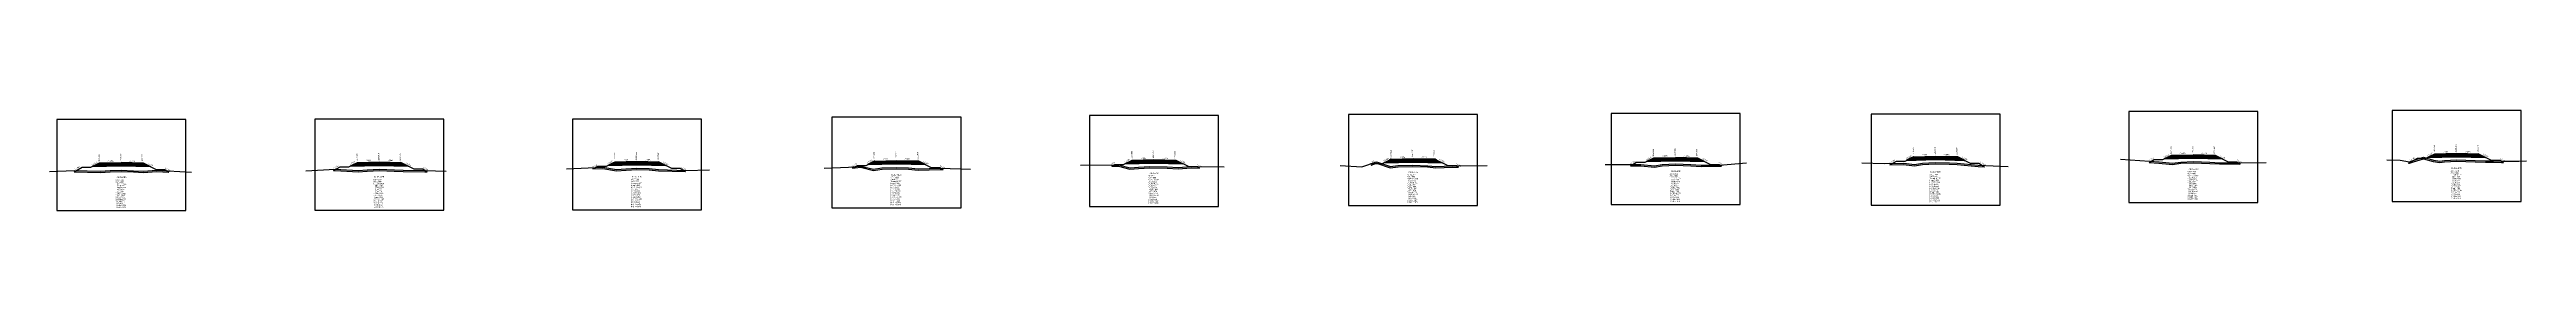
# Model space of a CAD drawing. Extents: x -7 to 78429, y 1189 to 1262.
# Drawn here: x 69834 to 70404, y 1192 to 1215 of the extents above; entities that cross this region are included whole.
import ezdxf
from ezdxf.enums import TextEntityAlignment as Align

# ---------------------------------------------------------------- set-up
doc = ezdxf.new("R2010")
doc.units = 0

msp = doc.modelspace()

# ---------------------------------------------------------------- linework, layer by layer
at = {"layer": 'A4_BORDER', "color": 7}
for points in [[(70133.237, 1193.437), (70162.937, 1193.437), (70162.937, 1214.437), (70133.237, 1214.437), (70133.237, 1193.437)], [(70193.677, 1193.646), (70223.377, 1193.646), (70223.377, 1214.646), (70193.677, 1214.646), (70193.677, 1193.646)], [(70253.501, 1193.503), (70283.201, 1193.503), (70283.201, 1214.503), (70253.501, 1214.503), (70253.501, 1193.503)], [(70312.832, 1194.138), (70342.532, 1194.138), (70342.532, 1215.138), (70312.832, 1215.138), (70312.832, 1194.138)], [(70373.421, 1194.337), (70403.121, 1194.337), (70403.121, 1215.337), (70373.421, 1215.337), (70373.421, 1194.337)], [(69835.943, 1192.257), (69865.643, 1192.257), (69865.643, 1213.257), (69835.943, 1213.257), (69835.943, 1192.257)], [(69895.301, 1192.322), (69925.001, 1192.322), (69925.001, 1213.322), (69895.301, 1213.322), (69895.301, 1192.322)], [(69954.602, 1192.377), (69984.302, 1192.377), (69984.302, 1213.377), (69954.602, 1213.377), (69954.602, 1192.377)], [(70014.353, 1192.832), (70044.053, 1192.832), (70044.053, 1213.832), (70014.353, 1213.832), (70014.353, 1192.832)], [(70073.612, 1193.215), (70103.312, 1193.215), (70103.312, 1214.215), (70073.612, 1214.215), (70073.612, 1193.215)]]:
    msp.add_lwpolyline(points, dxfattribs=at)
at = {"layer": 'CLEAR_GROUND', "color": 8}
for points in [[(70138.445, 1202.754), (70139.68, 1203.15), (70142.865, 1202.126), (70144.64, 1202.329), (70148.069, 1202.421), (70151.451, 1202.302), (70153.347, 1202.119), (70157.16, 1202.276), (70158.588, 1202.287)], [(70257.845, 1202.815), (70261.01, 1202.904), (70263.492, 1202.6), (70265.374, 1202.874), (70268.299, 1203.021), (70271.516, 1202.982), (70273.315, 1202.85), (70278.156, 1202.415), (70279.585, 1202.353)], [(70317.545, 1203.347), (70319.78, 1203.2), (70322.867, 1202.873), (70324.841, 1203.151), (70327.663, 1203.264), (70331.498, 1203.082), (70333.741, 1202.996), (70338.445, 1202.988)], [(70377.245, 1203.187), (70377.463, 1203.147), (70378.396, 1203.503), (70380.646, 1204.217), (70382.867, 1203.555), (70384.407, 1203.359), (70385.527, 1203.522), (70388.24, 1203.624), (70392.522, 1203.523), (70394.929, 1203.388), (70396.784, 1203.425), (70398.619, 1203.316), (70399.059, 1203.32)], [(69839.945, 1201.171), (69840.018, 1201.174), (69845.959, 1200.997), (69848.205, 1201.197), (69850.756, 1201.265), (69853.591, 1201.142), (69855.924, 1201.002), (69858.885, 1201.266), (69861.722, 1201.107)], [(69899.645, 1201.488), (69900.037, 1201.512), (69905.287, 1201.184), (69907.388, 1201.345), (69910.139, 1201.477), (69913.621, 1201.361), (69915.674, 1201.266), (69920.625, 1201.191), (69921.166, 1201.172)], [(69959.345, 1201.868), (69961.632, 1201.972), (69964.74, 1201.419), (69966.95, 1201.603), (69969.457, 1201.727), (69972.276, 1201.639), (69974.426, 1201.444), (69980.611, 1201.227)], [(70019.045, 1202.016), (70020.908, 1202.223), (70023.875, 1201.523), (70025.892, 1201.767), (70029.136, 1201.895), (70031.942, 1201.767), (70034.205, 1201.598), (70039.225, 1201.7), (70039.947, 1201.682)], [(70078.745, 1202.475), (70080.267, 1202.484), (70082.928, 1201.765), (70084.894, 1201.976), (70087.518, 1202.13), (70091.524, 1202.04), (70094.042, 1201.862), (70096.99, 1202.084), (70098.942, 1202.065)], [(70198.145, 1202.594), (70200.485, 1202.601), (70203.686, 1202.285), (70205.446, 1202.575), (70208.533, 1202.703), (70212.051, 1202.576), (70214.418, 1202.443), (70218.623, 1202.455), (70219.109, 1202.496)]]:
    msp.add_lwpolyline(points, dxfattribs=at)
at = {"layer": 'DESIGN_ROAD_TRIMMED', "color": 1}
for points in [[(69839.945, 1201.171), (69841.793, 1202.227), (69843.793, 1202.227), (69845.793, 1203.227), (69845.793, 1203.227), (69845.687, 1203.174), (69845.687, 1203.174), (69845.372, 1203.016), (69845.372, 1203.016), (69845.056, 1202.859), (69845.056, 1202.859), (69844.74, 1202.701), (69844.74, 1202.701), (69844.424, 1202.543), (69844.424, 1202.543), (69844.108, 1202.385), (69850.793, 1202.552), (69850.793, 1202.702), (69850.793, 1202.702), (69850.793, 1202.852), (69850.793, 1202.852), (69850.793, 1203.002), (69850.793, 1203.002), (69850.793, 1203.152), (69850.793, 1203.152), (69850.793, 1203.302), (69850.793, 1203.302), (69850.793, 1203.352), (69850.793, 1203.352), (69850.793, 1203.352), (69850.793, 1203.352), (69850.793, 1203.352), (69850.793, 1203.302), (69850.793, 1203.302), (69850.793, 1203.152), (69850.793, 1203.152), (69850.793, 1203.002), (69850.793, 1203.002), (69850.793, 1202.852), (69850.793, 1202.852), (69850.793, 1202.702), (69850.793, 1202.702), (69850.793, 1202.552), (69857.477, 1202.385), (69857.161, 1202.543), (69857.161, 1202.543), (69856.845, 1202.701), (69856.845, 1202.701), (69856.529, 1202.859), (69856.529, 1202.859), (69856.214, 1203.016), (69856.214, 1203.016), (69855.898, 1203.174), (69855.898, 1203.174), (69855.793, 1203.227), (69855.793, 1203.227), (69858.793, 1201.727), (69860.793, 1201.727), (69861.722, 1201.107)], [(69899.645, 1201.488), (69901.151, 1202.349), (69903.151, 1202.349), (69905.151, 1203.349), (69905.151, 1203.349), (69905.046, 1203.296), (69905.046, 1203.296), (69904.73, 1203.138), (69904.73, 1203.138), (69904.414, 1202.981), (69904.414, 1202.981), (69904.098, 1202.823), (69904.098, 1202.823), (69903.783, 1202.665), (69903.783, 1202.665), (69903.467, 1202.507), (69910.151, 1202.674), (69910.151, 1202.824), (69910.151, 1202.824), (69910.151, 1202.974), (69910.151, 1202.974), (69910.151, 1203.124), (69910.151, 1203.124), (69910.151, 1203.274), (69910.151, 1203.274), (69910.151, 1203.424), (69910.151, 1203.424), (69910.151, 1203.474), (69910.151, 1203.474), (69910.151, 1203.474), (69910.151, 1203.474), (69910.151, 1203.474), (69910.151, 1203.424), (69910.151, 1203.424), (69910.151, 1203.274), (69910.151, 1203.274), (69910.151, 1203.124), (69910.151, 1203.124), (69910.151, 1202.974), (69910.151, 1202.974), (69910.151, 1202.824), (69910.151, 1202.824), (69910.151, 1202.674), (69916.835, 1202.507), (69916.519, 1202.665), (69916.519, 1202.665), (69916.204, 1202.823), (69916.204, 1202.823), (69915.888, 1202.981), (69915.888, 1202.981), (69915.572, 1203.138), (69915.572, 1203.138), (69915.256, 1203.296), (69915.256, 1203.296), (69915.151, 1203.349), (69915.151, 1203.349), (69918.151, 1201.849), (69920.151, 1201.849), (69921.166, 1201.172)], [(69959.345, 1201.868), (69960.452, 1202.5), (69962.452, 1202.5), (69964.452, 1203.5), (69964.452, 1203.5), (69964.346, 1203.447), (69964.346, 1203.447), (69964.031, 1203.289), (69964.031, 1203.289), (69963.715, 1203.132), (69963.715, 1203.132), (69963.399, 1202.974), (69963.399, 1202.974), (69963.083, 1202.816), (69963.083, 1202.816), (69962.768, 1202.658), (69969.452, 1202.825), (69969.452, 1202.975), (69969.452, 1202.975), (69969.452, 1203.125), (69969.452, 1203.125), (69969.452, 1203.275), (69969.452, 1203.275), (69969.452, 1203.425), (69969.452, 1203.425), (69969.452, 1203.575), (69969.452, 1203.575), (69969.452, 1203.625), (69969.452, 1203.625), (69969.452, 1203.625), (69969.452, 1203.625), (69969.452, 1203.625), (69969.452, 1203.575), (69969.452, 1203.575), (69969.452, 1203.425), (69969.452, 1203.425), (69969.452, 1203.275), (69969.452, 1203.275), (69969.452, 1203.125), (69969.452, 1203.125), (69969.452, 1202.975), (69969.452, 1202.975), (69969.452, 1202.825), (69976.136, 1202.658), (69975.82, 1202.816), (69975.82, 1202.816), (69975.504, 1202.974), (69975.504, 1202.974), (69975.189, 1203.132), (69975.189, 1203.132), (69974.873, 1203.289), (69974.873, 1203.289), (69974.557, 1203.447), (69974.557, 1203.447), (69974.452, 1203.5), (69974.452, 1203.5), (69977.452, 1202), (69979.452, 1202), (69980.611, 1201.227)], [(70019.045, 1202.016), (70020.203, 1202.678), (70022.203, 1202.678), (70024.203, 1203.678), (70024.203, 1203.678), (70024.097, 1203.625), (70024.097, 1203.625), (70023.782, 1203.467), (70023.782, 1203.467), (70023.466, 1203.31), (70023.466, 1203.31), (70023.15, 1203.152), (70023.15, 1203.152), (70022.834, 1202.994), (70022.834, 1202.994), (70022.518, 1202.836), (70029.203, 1203.003), (70029.203, 1203.153), (70029.203, 1203.153), (70029.203, 1203.303), (70029.203, 1203.303), (70029.203, 1203.453), (70029.203, 1203.453), (70029.203, 1203.603), (70029.203, 1203.603), (70029.203, 1203.753), (70029.203, 1203.753), (70029.203, 1203.803), (70029.203, 1203.803), (70029.203, 1203.803), (70029.203, 1203.803), (70029.203, 1203.803), (70029.203, 1203.753), (70029.203, 1203.753), (70029.203, 1203.603), (70029.203, 1203.603), (70029.203, 1203.453), (70029.203, 1203.453), (70029.203, 1203.303), (70029.203, 1203.303), (70029.203, 1203.153), (70029.203, 1203.153), (70029.203, 1203.003), (70035.887, 1202.836), (70035.571, 1202.994), (70035.571, 1202.994), (70035.255, 1203.152), (70035.255, 1203.152), (70034.939, 1203.31), (70034.939, 1203.31), (70034.624, 1203.467), (70034.624, 1203.467), (70034.308, 1203.625), (70034.308, 1203.625), (70034.203, 1203.678), (70034.203, 1203.678), (70037.203, 1202.178), (70039.203, 1202.178), (70039.947, 1201.682)], [(70078.745, 1202.475), (70079.462, 1202.885), (70081.462, 1202.885), (70083.462, 1203.885), (70083.462, 1203.885), (70083.356, 1203.832), (70083.356, 1203.832), (70083.041, 1203.674), (70083.041, 1203.674), (70082.725, 1203.517), (70082.725, 1203.517), (70082.409, 1203.359), (70082.409, 1203.359), (70082.093, 1203.201), (70082.093, 1203.201), (70081.777, 1203.043), (70088.462, 1203.21), (70088.462, 1203.36), (70088.462, 1203.36), (70088.462, 1203.51), (70088.462, 1203.51), (70088.462, 1203.66), (70088.462, 1203.66), (70088.462, 1203.81), (70088.462, 1203.81), (70088.462, 1203.96), (70088.462, 1203.96), (70088.462, 1204.01), (70088.462, 1204.01), (70088.462, 1204.01), (70088.462, 1204.01), (70088.462, 1204.01), (70088.462, 1203.96), (70088.462, 1203.96), (70088.462, 1203.81), (70088.462, 1203.81), (70088.462, 1203.66), (70088.462, 1203.66), (70088.462, 1203.51), (70088.462, 1203.51), (70088.462, 1203.36), (70088.462, 1203.36), (70088.462, 1203.21), (70095.146, 1203.043), (70094.83, 1203.201), (70094.83, 1203.201), (70094.514, 1203.359), (70094.514, 1203.359), (70094.199, 1203.517), (70094.199, 1203.517), (70093.883, 1203.674), (70093.883, 1203.674), (70093.567, 1203.832), (70093.567, 1203.832), (70093.462, 1203.885), (70093.462, 1203.885), (70096.462, 1202.385), (70098.462, 1202.385), (70098.942, 1202.065)], [(70138.445, 1202.754), (70139.087, 1203.121), (70141.087, 1203.121), (70143.087, 1204.121), (70143.087, 1204.121), (70142.982, 1204.068), (70142.982, 1204.068), (70142.666, 1203.91), (70142.666, 1203.91), (70142.35, 1203.753), (70142.35, 1203.753), (70142.034, 1203.595), (70142.034, 1203.595), (70141.719, 1203.437), (70141.719, 1203.437), (70141.403, 1203.279), (70148.087, 1203.446), (70148.087, 1203.596), (70148.087, 1203.596), (70148.087, 1203.746), (70148.087, 1203.746), (70148.087, 1203.896), (70148.087, 1203.896), (70148.087, 1204.046), (70148.087, 1204.046), (70148.087, 1204.196), (70148.087, 1204.196), (70148.087, 1204.246), (70148.087, 1204.246), (70148.087, 1204.246), (70148.087, 1204.246), (70148.087, 1204.246), (70148.087, 1204.196), (70148.087, 1204.196), (70148.087, 1204.046), (70148.087, 1204.046), (70148.087, 1203.896), (70148.087, 1203.896), (70148.087, 1203.746), (70148.087, 1203.746), (70148.087, 1203.596), (70148.087, 1203.596), (70148.087, 1203.446), (70154.771, 1203.279), (70154.455, 1203.437), (70154.455, 1203.437), (70154.14, 1203.595), (70154.14, 1203.595), (70153.824, 1203.753), (70153.824, 1203.753), (70153.508, 1203.91), (70153.508, 1203.91), (70153.192, 1204.068), (70153.192, 1204.068), (70153.087, 1204.121), (70153.087, 1204.121), (70156.087, 1202.621), (70158.087, 1202.621), (70158.588, 1202.287)], [(70198.145, 1202.594), (70199.527, 1203.384), (70201.527, 1203.384), (70203.527, 1204.384), (70203.527, 1204.384), (70203.422, 1204.331), (70203.422, 1204.331), (70203.106, 1204.173), (70203.106, 1204.173), (70202.79, 1204.016), (70202.79, 1204.016), (70202.475, 1203.858), (70202.475, 1203.858), (70202.159, 1203.7), (70202.159, 1203.7), (70201.843, 1203.542), (70208.527, 1203.709), (70208.527, 1203.859), (70208.527, 1203.859), (70208.527, 1204.009), (70208.527, 1204.009), (70208.527, 1204.159), (70208.527, 1204.159), (70208.527, 1204.309), (70208.527, 1204.309), (70208.527, 1204.459), (70208.527, 1204.459), (70208.527, 1204.509), (70208.527, 1204.509), (70208.527, 1204.509), (70208.527, 1204.509), (70208.527, 1204.509), (70208.527, 1204.459), (70208.527, 1204.459), (70208.527, 1204.309), (70208.527, 1204.309), (70208.527, 1204.159), (70208.527, 1204.159), (70208.527, 1204.009), (70208.527, 1204.009), (70208.527, 1203.859), (70208.527, 1203.859), (70208.527, 1203.709), (70215.211, 1203.542), (70214.896, 1203.7), (70214.896, 1203.7), (70214.58, 1203.858), (70214.58, 1203.858), (70214.264, 1204.016), (70214.264, 1204.016), (70213.948, 1204.173), (70213.948, 1204.173), (70213.632, 1204.331), (70213.632, 1204.331), (70213.527, 1204.384), (70213.527, 1204.384), (70216.527, 1202.884), (70218.527, 1202.884), (70219.109, 1202.496)], [(70257.845, 1202.815), (70259.351, 1203.676), (70261.351, 1203.676), (70263.351, 1204.676), (70263.351, 1204.676), (70263.246, 1204.623), (70263.246, 1204.623), (70262.93, 1204.465), (70262.93, 1204.465), (70262.615, 1204.308), (70262.615, 1204.308), (70262.299, 1204.15), (70262.299, 1204.15), (70261.983, 1203.992), (70261.983, 1203.992), (70261.667, 1203.834), (70268.351, 1204.001), (70268.351, 1204.151), (70268.351, 1204.151), (70268.351, 1204.301), (70268.351, 1204.301), (70268.351, 1204.451), (70268.351, 1204.451), (70268.351, 1204.601), (70268.351, 1204.601), (70268.351, 1204.751), (70268.351, 1204.751), (70268.351, 1204.801), (70268.351, 1204.801), (70268.351, 1204.801), (70268.351, 1204.801), (70268.351, 1204.801), (70268.351, 1204.751), (70268.351, 1204.751), (70268.351, 1204.601), (70268.351, 1204.601), (70268.351, 1204.451), (70268.351, 1204.451), (70268.351, 1204.301), (70268.351, 1204.301), (70268.351, 1204.151), (70268.351, 1204.151), (70268.351, 1204.001), (70275.036, 1203.834), (70274.72, 1203.992), (70274.72, 1203.992), (70274.404, 1204.15), (70274.404, 1204.15), (70274.088, 1204.308), (70274.088, 1204.308), (70273.772, 1204.465), (70273.772, 1204.465), (70273.457, 1204.623), (70273.457, 1204.623), (70273.351, 1204.676), (70273.351, 1204.676), (70276.351, 1203.176), (70278.351, 1203.176), (70279.585, 1202.353)], [(70317.545, 1203.347), (70318.682, 1203.997), (70320.682, 1203.997), (70322.682, 1204.997), (70322.682, 1204.997), (70322.576, 1204.944), (70322.576, 1204.944), (70322.261, 1204.786), (70322.261, 1204.786), (70321.945, 1204.629), (70321.945, 1204.629), (70321.629, 1204.471), (70321.629, 1204.471), (70321.313, 1204.313), (70321.313, 1204.313), (70320.998, 1204.155), (70327.682, 1204.322), (70327.682, 1204.472), (70327.682, 1204.472), (70327.682, 1204.622), (70327.682, 1204.622), (70327.682, 1204.772), (70327.682, 1204.772), (70327.682, 1204.922), (70327.682, 1204.922), (70327.682, 1205.072), (70327.682, 1205.072), (70327.682, 1205.122), (70327.682, 1205.122), (70327.682, 1205.122), (70327.682, 1205.122), (70327.682, 1205.122), (70327.682, 1205.072), (70327.682, 1205.072), (70327.682, 1204.922), (70327.682, 1204.922), (70327.682, 1204.772), (70327.682, 1204.772), (70327.682, 1204.622), (70327.682, 1204.622), (70327.682, 1204.472), (70327.682, 1204.472), (70327.682, 1204.322), (70334.366, 1204.155), (70334.05, 1204.313), (70334.05, 1204.313), (70333.734, 1204.471), (70333.734, 1204.471), (70333.419, 1204.629), (70333.419, 1204.629), (70333.103, 1204.786), (70333.103, 1204.786), (70332.787, 1204.944), (70332.787, 1204.944), (70332.682, 1204.997), (70332.682, 1204.997), (70335.682, 1203.497), (70337.682, 1203.497), (70338.445, 1202.988)], [(70377.245, 1203.187), (70379.271, 1204.345), (70381.271, 1204.345), (70383.271, 1205.345), (70383.271, 1205.345), (70383.166, 1205.292), (70383.166, 1205.292), (70382.85, 1205.134), (70382.85, 1205.134), (70382.534, 1204.977), (70382.534, 1204.977), (70382.218, 1204.819), (70382.218, 1204.819), (70381.903, 1204.661), (70381.903, 1204.661), (70381.587, 1204.503), (70388.271, 1204.67), (70388.271, 1204.82), (70388.271, 1204.82), (70388.271, 1204.97), (70388.271, 1204.97), (70388.271, 1205.12), (70388.271, 1205.12), (70388.271, 1205.27), (70388.271, 1205.27), (70388.271, 1205.42), (70388.271, 1205.42), (70388.271, 1205.47), (70388.271, 1205.47), (70388.271, 1205.47), (70388.271, 1205.47), (70388.271, 1205.47), (70388.271, 1205.42), (70388.271, 1205.42), (70388.271, 1205.27), (70388.271, 1205.27), (70388.271, 1205.12), (70388.271, 1205.12), (70388.271, 1204.97), (70388.271, 1204.97), (70388.271, 1204.82), (70388.271, 1204.82), (70388.271, 1204.67), (70394.955, 1204.503), (70394.64, 1204.661), (70394.64, 1204.661), (70394.324, 1204.819), (70394.324, 1204.819), (70394.008, 1204.977), (70394.008, 1204.977), (70393.692, 1205.134), (70393.692, 1205.134), (70393.376, 1205.292), (70393.376, 1205.292), (70393.271, 1205.345), (70393.271, 1205.345), (70396.271, 1203.845), (70398.271, 1203.845), (70399.059, 1203.32)]]:
    msp.add_lwpolyline(points, dxfattribs=at)
at = {"layer": 'FINISHED_ROAD', "color": 2}
for points in [[(69841.793, 1202.227), (69843.793, 1202.227), (69845.793, 1203.227), (69845.793, 1203.227), (69850.793, 1203.352), (69855.793, 1203.227), (69855.793, 1203.227), (69858.793, 1201.727), (69860.793, 1201.727)], [(69901.151, 1202.349), (69903.151, 1202.349), (69905.151, 1203.349), (69905.151, 1203.349), (69910.151, 1203.474), (69915.151, 1203.349), (69915.151, 1203.349), (69918.151, 1201.849), (69920.151, 1201.849)], [(69960.452, 1202.5), (69962.452, 1202.5), (69964.452, 1203.5), (69964.452, 1203.5), (69969.452, 1203.625), (69974.452, 1203.5), (69974.452, 1203.5), (69977.452, 1202), (69979.452, 1202)], [(70020.203, 1202.678), (70022.203, 1202.678), (70024.203, 1203.678), (70024.203, 1203.678), (70029.203, 1203.803), (70034.203, 1203.678), (70034.203, 1203.678), (70037.203, 1202.178), (70039.203, 1202.178)], [(70079.462, 1202.885), (70081.462, 1202.885), (70083.462, 1203.885), (70083.462, 1203.885), (70088.462, 1204.01), (70093.462, 1203.885), (70093.462, 1203.885), (70096.462, 1202.385), (70098.462, 1202.385)], [(70139.087, 1203.121), (70141.087, 1203.121), (70143.087, 1204.121), (70143.087, 1204.121), (70148.087, 1204.246), (70153.087, 1204.121), (70153.087, 1204.121), (70156.087, 1202.621), (70158.087, 1202.621)], [(70199.527, 1203.384), (70201.527, 1203.384), (70203.527, 1204.384), (70203.527, 1204.384), (70208.527, 1204.509), (70213.527, 1204.384), (70213.527, 1204.384), (70216.527, 1202.884), (70218.527, 1202.884)], [(70259.351, 1203.676), (70261.351, 1203.676), (70263.351, 1204.676), (70263.351, 1204.676), (70268.351, 1204.801), (70273.351, 1204.676), (70273.351, 1204.676), (70276.351, 1203.176), (70278.351, 1203.176)], [(70318.682, 1203.997), (70320.682, 1203.997), (70322.682, 1204.997), (70322.682, 1204.997), (70327.682, 1205.122), (70332.682, 1204.997), (70332.682, 1204.997), (70335.682, 1203.497), (70337.682, 1203.497)], [(70379.271, 1204.345), (70381.271, 1204.345), (70383.271, 1205.345), (70383.271, 1205.345), (70388.271, 1205.47), (70393.271, 1205.345), (70393.271, 1205.345), (70396.271, 1203.845), (70398.271, 1203.845)]]:
    msp.add_lwpolyline(points, dxfattribs=at)
at = {"layer": 'LAYER_0', "color": 4}
for points in [[(69845.793, 1203.227), (69845.687, 1203.174), (69850.793, 1203.302), (69850.793, 1203.352)], [(69905.151, 1203.349), (69905.046, 1203.296), (69910.151, 1203.424), (69910.151, 1203.474)], [(69964.452, 1203.5), (69964.346, 1203.447), (69969.452, 1203.575), (69969.452, 1203.625)], [(70024.203, 1203.678), (70024.097, 1203.625), (70029.203, 1203.753), (70029.203, 1203.803)], [(70083.462, 1203.885), (70083.356, 1203.832), (70088.462, 1203.96), (70088.462, 1204.01)], [(70143.087, 1204.121), (70142.982, 1204.068), (70148.087, 1204.196), (70148.087, 1204.246)], [(70203.527, 1204.384), (70203.422, 1204.331), (70208.527, 1204.459), (70208.527, 1204.509)], [(70263.351, 1204.676), (70263.246, 1204.623), (70268.351, 1204.751), (70268.351, 1204.801)], [(70322.682, 1204.997), (70322.576, 1204.944), (70327.682, 1205.072), (70327.682, 1205.122)], [(70383.271, 1205.345), (70383.166, 1205.292), (70388.271, 1205.42), (70388.271, 1205.47)]]:
    msp.add_lwpolyline(points, dxfattribs=at)
at = {"layer": 'LAYER_1', "color": 4}
for points in [[(69845.687, 1203.174), (69845.372, 1203.016), (69850.793, 1203.152), (69850.793, 1203.302)], [(69905.046, 1203.296), (69904.73, 1203.138), (69910.151, 1203.274), (69910.151, 1203.424)], [(69964.346, 1203.447), (69964.031, 1203.289), (69969.452, 1203.425), (69969.452, 1203.575)], [(70024.097, 1203.625), (70023.782, 1203.467), (70029.203, 1203.603), (70029.203, 1203.753)], [(70083.356, 1203.832), (70083.041, 1203.674), (70088.462, 1203.81), (70088.462, 1203.96)], [(70142.982, 1204.068), (70142.666, 1203.91), (70148.087, 1204.046), (70148.087, 1204.196)], [(70203.422, 1204.331), (70203.106, 1204.173), (70208.527, 1204.309), (70208.527, 1204.459)], [(70263.246, 1204.623), (70262.93, 1204.465), (70268.351, 1204.601), (70268.351, 1204.751)], [(70322.576, 1204.944), (70322.261, 1204.786), (70327.682, 1204.922), (70327.682, 1205.072)], [(70383.166, 1205.292), (70382.85, 1205.134), (70388.271, 1205.27), (70388.271, 1205.42)]]:
    msp.add_lwpolyline(points, dxfattribs=at)
at = {"layer": 'LAYER_10', "color": 6}
for points in [[(69916.204, 1202.823), (69916.519, 1202.665), (69910.151, 1202.824), (69910.151, 1202.974)], [(69975.504, 1202.974), (69975.82, 1202.816), (69969.452, 1202.975), (69969.452, 1203.125)], [(70035.255, 1203.152), (70035.571, 1202.994), (70029.203, 1203.153), (70029.203, 1203.303)], [(70094.514, 1203.359), (70094.83, 1203.201), (70088.462, 1203.36), (70088.462, 1203.51)], [(70154.14, 1203.595), (70154.455, 1203.437), (70148.087, 1203.596), (70148.087, 1203.746)], [(70214.58, 1203.858), (70214.896, 1203.7), (70208.527, 1203.859), (70208.527, 1204.009)], [(70274.404, 1204.15), (70274.72, 1203.992), (70268.351, 1204.151), (70268.351, 1204.301)], [(70333.734, 1204.471), (70334.05, 1204.313), (70327.682, 1204.472), (70327.682, 1204.622)], [(70394.324, 1204.819), (70394.64, 1204.661), (70388.271, 1204.82), (70388.271, 1204.97)], [(69856.845, 1202.701), (69857.161, 1202.543), (69850.793, 1202.702), (69850.793, 1202.852)]]:
    msp.add_lwpolyline(points, dxfattribs=at)
at = {"layer": 'LAYER_11', "color": 6}
for points in [[(69975.82, 1202.816), (69976.136, 1202.658), (69969.452, 1202.825), (69969.452, 1202.975)], [(70035.571, 1202.994), (70035.887, 1202.836), (70029.203, 1203.003), (70029.203, 1203.153)], [(70094.83, 1203.201), (70095.146, 1203.043), (70088.462, 1203.21), (70088.462, 1203.36)], [(70154.455, 1203.437), (70154.771, 1203.279), (70148.087, 1203.446), (70148.087, 1203.596)], [(70214.896, 1203.7), (70215.211, 1203.542), (70208.527, 1203.709), (70208.527, 1203.859)], [(70274.72, 1203.992), (70275.036, 1203.834), (70268.351, 1204.001), (70268.351, 1204.151)], [(70334.05, 1204.313), (70334.366, 1204.155), (70327.682, 1204.322), (70327.682, 1204.472)], [(70394.64, 1204.661), (70394.955, 1204.503), (70388.271, 1204.67), (70388.271, 1204.82)], [(69857.161, 1202.543), (69857.477, 1202.385), (69850.793, 1202.552), (69850.793, 1202.702)], [(69916.519, 1202.665), (69916.835, 1202.507), (69910.151, 1202.674), (69910.151, 1202.824)]]:
    msp.add_lwpolyline(points, dxfattribs=at)
at = {"layer": 'LAYER_2', "color": 4}
for points in [[(69845.372, 1203.016), (69845.056, 1202.859), (69850.793, 1203.002), (69850.793, 1203.152)], [(69904.73, 1203.138), (69904.414, 1202.981), (69910.151, 1203.124), (69910.151, 1203.274)], [(69964.031, 1203.289), (69963.715, 1203.132), (69969.452, 1203.275), (69969.452, 1203.425)], [(70023.782, 1203.467), (70023.466, 1203.31), (70029.203, 1203.453), (70029.203, 1203.603)], [(70083.041, 1203.674), (70082.725, 1203.517), (70088.462, 1203.66), (70088.462, 1203.81)], [(70142.666, 1203.91), (70142.35, 1203.753), (70148.087, 1203.896), (70148.087, 1204.046)], [(70203.106, 1204.173), (70202.79, 1204.016), (70208.527, 1204.159), (70208.527, 1204.309)], [(70262.93, 1204.465), (70262.615, 1204.308), (70268.351, 1204.451), (70268.351, 1204.601)], [(70322.261, 1204.786), (70321.945, 1204.629), (70327.682, 1204.772), (70327.682, 1204.922)], [(70382.85, 1205.134), (70382.534, 1204.977), (70388.271, 1205.12), (70388.271, 1205.27)]]:
    msp.add_lwpolyline(points, dxfattribs=at)
at = {"layer": 'LAYER_3', "color": 4}
for points in [[(69845.056, 1202.859), (69844.74, 1202.701), (69850.793, 1202.852), (69850.793, 1203.002)], [(69904.414, 1202.981), (69904.098, 1202.823), (69910.151, 1202.974), (69910.151, 1203.124)], [(69963.715, 1203.132), (69963.399, 1202.974), (69969.452, 1203.125), (69969.452, 1203.275)], [(70023.466, 1203.31), (70023.15, 1203.152), (70029.203, 1203.303), (70029.203, 1203.453)], [(70082.725, 1203.517), (70082.409, 1203.359), (70088.462, 1203.51), (70088.462, 1203.66)], [(70142.35, 1203.753), (70142.034, 1203.595), (70148.087, 1203.746), (70148.087, 1203.896)], [(70202.79, 1204.016), (70202.475, 1203.858), (70208.527, 1204.009), (70208.527, 1204.159)], [(70262.615, 1204.308), (70262.299, 1204.15), (70268.351, 1204.301), (70268.351, 1204.451)], [(70321.945, 1204.629), (70321.629, 1204.471), (70327.682, 1204.622), (70327.682, 1204.772)], [(70382.534, 1204.977), (70382.218, 1204.819), (70388.271, 1204.97), (70388.271, 1205.12)]]:
    msp.add_lwpolyline(points, dxfattribs=at)
at = {"layer": 'LAYER_4', "color": 4}
for points in [[(69904.098, 1202.823), (69903.783, 1202.665), (69910.151, 1202.824), (69910.151, 1202.974)], [(69963.399, 1202.974), (69963.083, 1202.816), (69969.452, 1202.975), (69969.452, 1203.125)], [(70023.15, 1203.152), (70022.834, 1202.994), (70029.203, 1203.153), (70029.203, 1203.303)], [(70082.409, 1203.359), (70082.093, 1203.201), (70088.462, 1203.36), (70088.462, 1203.51)], [(70142.034, 1203.595), (70141.719, 1203.437), (70148.087, 1203.596), (70148.087, 1203.746)], [(70202.475, 1203.858), (70202.159, 1203.7), (70208.527, 1203.859), (70208.527, 1204.009)], [(70262.299, 1204.15), (70261.983, 1203.992), (70268.351, 1204.151), (70268.351, 1204.301)], [(70321.629, 1204.471), (70321.313, 1204.313), (70327.682, 1204.472), (70327.682, 1204.622)], [(70382.218, 1204.819), (70381.903, 1204.661), (70388.271, 1204.82), (70388.271, 1204.97)], [(69844.74, 1202.701), (69844.424, 1202.543), (69850.793, 1202.702), (69850.793, 1202.852)]]:
    msp.add_lwpolyline(points, dxfattribs=at)
at = {"layer": 'LAYER_5', "color": 4}
for points in [[(69963.083, 1202.816), (69962.768, 1202.658), (69969.452, 1202.825), (69969.452, 1202.975)], [(70022.834, 1202.994), (70022.518, 1202.836), (70029.203, 1203.003), (70029.203, 1203.153)], [(70082.093, 1203.201), (70081.777, 1203.043), (70088.462, 1203.21), (70088.462, 1203.36)], [(70141.719, 1203.437), (70141.403, 1203.279), (70148.087, 1203.446), (70148.087, 1203.596)], [(70202.159, 1203.7), (70201.843, 1203.542), (70208.527, 1203.709), (70208.527, 1203.859)], [(70261.983, 1203.992), (70261.667, 1203.834), (70268.351, 1204.001), (70268.351, 1204.151)], [(70321.313, 1204.313), (70320.998, 1204.155), (70327.682, 1204.322), (70327.682, 1204.472)], [(70381.903, 1204.661), (70381.587, 1204.503), (70388.271, 1204.67), (70388.271, 1204.82)], [(69844.424, 1202.543), (69844.108, 1202.385), (69850.793, 1202.552), (69850.793, 1202.702)], [(69903.783, 1202.665), (69903.467, 1202.507), (69910.151, 1202.674), (69910.151, 1202.824)]]:
    msp.add_lwpolyline(points, dxfattribs=at)
at = {"layer": 'LAYER_6', "color": 6}
for points in [[(69855.793, 1203.227), (69855.898, 1203.174), (69850.793, 1203.302), (69850.793, 1203.352)], [(69915.151, 1203.349), (69915.256, 1203.296), (69910.151, 1203.424), (69910.151, 1203.474)], [(69974.452, 1203.5), (69974.557, 1203.447), (69969.452, 1203.575), (69969.452, 1203.625)], [(70034.203, 1203.678), (70034.308, 1203.625), (70029.203, 1203.753), (70029.203, 1203.803)], [(70093.462, 1203.885), (70093.567, 1203.832), (70088.462, 1203.96), (70088.462, 1204.01)], [(70153.087, 1204.121), (70153.192, 1204.068), (70148.087, 1204.196), (70148.087, 1204.246)], [(70213.527, 1204.384), (70213.632, 1204.331), (70208.527, 1204.459), (70208.527, 1204.509)], [(70273.351, 1204.676), (70273.457, 1204.623), (70268.351, 1204.751), (70268.351, 1204.801)], [(70332.682, 1204.997), (70332.787, 1204.944), (70327.682, 1205.072), (70327.682, 1205.122)], [(70393.271, 1205.345), (70393.376, 1205.292), (70388.271, 1205.42), (70388.271, 1205.47)]]:
    msp.add_lwpolyline(points, dxfattribs=at)
at = {"layer": 'LAYER_7', "color": 6}
for points in [[(69855.898, 1203.174), (69856.214, 1203.016), (69850.793, 1203.152), (69850.793, 1203.302)], [(69915.256, 1203.296), (69915.572, 1203.138), (69910.151, 1203.274), (69910.151, 1203.424)], [(69974.557, 1203.447), (69974.873, 1203.289), (69969.452, 1203.425), (69969.452, 1203.575)], [(70034.308, 1203.625), (70034.624, 1203.467), (70029.203, 1203.603), (70029.203, 1203.753)], [(70093.567, 1203.832), (70093.883, 1203.674), (70088.462, 1203.81), (70088.462, 1203.96)], [(70153.192, 1204.068), (70153.508, 1203.91), (70148.087, 1204.046), (70148.087, 1204.196)], [(70213.632, 1204.331), (70213.948, 1204.173), (70208.527, 1204.309), (70208.527, 1204.459)], [(70273.457, 1204.623), (70273.772, 1204.465), (70268.351, 1204.601), (70268.351, 1204.751)], [(70332.787, 1204.944), (70333.103, 1204.786), (70327.682, 1204.922), (70327.682, 1205.072)], [(70393.376, 1205.292), (70393.692, 1205.134), (70388.271, 1205.27), (70388.271, 1205.42)]]:
    msp.add_lwpolyline(points, dxfattribs=at)
at = {"layer": 'LAYER_8', "color": 6}
for points in [[(69856.214, 1203.016), (69856.529, 1202.859), (69850.793, 1203.002), (69850.793, 1203.152)], [(69915.572, 1203.138), (69915.888, 1202.981), (69910.151, 1203.124), (69910.151, 1203.274)], [(69974.873, 1203.289), (69975.189, 1203.132), (69969.452, 1203.275), (69969.452, 1203.425)], [(70034.624, 1203.467), (70034.939, 1203.31), (70029.203, 1203.453), (70029.203, 1203.603)], [(70093.883, 1203.674), (70094.199, 1203.517), (70088.462, 1203.66), (70088.462, 1203.81)], [(70153.508, 1203.91), (70153.824, 1203.753), (70148.087, 1203.896), (70148.087, 1204.046)], [(70213.948, 1204.173), (70214.264, 1204.016), (70208.527, 1204.159), (70208.527, 1204.309)], [(70273.772, 1204.465), (70274.088, 1204.308), (70268.351, 1204.451), (70268.351, 1204.601)], [(70333.103, 1204.786), (70333.419, 1204.629), (70327.682, 1204.772), (70327.682, 1204.922)], [(70393.692, 1205.134), (70394.008, 1204.977), (70388.271, 1205.12), (70388.271, 1205.27)]]:
    msp.add_lwpolyline(points, dxfattribs=at)
at = {"layer": 'LAYER_9', "color": 6}
for points in [[(69856.529, 1202.859), (69856.845, 1202.701), (69850.793, 1202.852), (69850.793, 1203.002)], [(69915.888, 1202.981), (69916.204, 1202.823), (69910.151, 1202.974), (69910.151, 1203.124)], [(69975.189, 1203.132), (69975.504, 1202.974), (69969.452, 1203.125), (69969.452, 1203.275)], [(70034.939, 1203.31), (70035.255, 1203.152), (70029.203, 1203.303), (70029.203, 1203.453)], [(70094.199, 1203.517), (70094.514, 1203.359), (70088.462, 1203.51), (70088.462, 1203.66)], [(70153.824, 1203.753), (70154.14, 1203.595), (70148.087, 1203.746), (70148.087, 1203.896)], [(70214.264, 1204.016), (70214.58, 1203.858), (70208.527, 1204.009), (70208.527, 1204.159)], [(70274.088, 1204.308), (70274.404, 1204.15), (70268.351, 1204.301), (70268.351, 1204.451)], [(70333.419, 1204.629), (70333.734, 1204.471), (70327.682, 1204.622), (70327.682, 1204.772)], [(70394.008, 1204.977), (70394.324, 1204.819), (70388.271, 1204.97), (70388.271, 1205.12)]]:
    msp.add_lwpolyline(points, dxfattribs=at)
at = {"layer": 'NATURAL_GROUND', "color": 3}
for points in [[(70131.321, 1202.615), (70136.273, 1202.373), (70139.68, 1203.465), (70142.895, 1202.431), (70144.619, 1202.629), (70148.07, 1202.721), (70151.471, 1202.601), (70153.355, 1202.42), (70157.153, 1202.576), (70165.176, 1202.639)], [(70192.292, 1202.877), (70200.499, 1202.901), (70203.676, 1202.587), (70205.415, 1202.874), (70208.532, 1203.003), (70212.065, 1202.876), (70214.426, 1202.743), (70218.61, 1202.755), (70224.871, 1203.285)], [(70251.367, 1203.228), (70256.559, 1203.079), (70261.024, 1203.205), (70263.488, 1202.903), (70265.344, 1203.173), (70268.293, 1203.321), (70271.528, 1203.282), (70273.339, 1203.149), (70278.176, 1202.714), (70285.101, 1202.417)], [(70310.947, 1204.083), (70319.806, 1203.499), (70322.862, 1203.175), (70324.814, 1203.45), (70327.664, 1203.564), (70331.511, 1203.382), (70333.747, 1203.296), (70338.515, 1203.288), (70344.439, 1203.35)], [(70372.197, 1203.974), (70375.306, 1203.852), (70377.435, 1203.457), (70378.297, 1203.787), (70380.643, 1204.531), (70382.929, 1203.85), (70384.404, 1203.661), (70385.5, 1203.821), (70388.238, 1203.925), (70392.534, 1203.823), (70394.934, 1203.688), (70396.79, 1203.725), (70398.627, 1203.616), (70402.583, 1203.648), (70404.357, 1203.69)], [(69834.269, 1201.262), (69840.017, 1201.474), (69845.95, 1201.297), (69848.188, 1201.497), (69850.759, 1201.565), (69853.607, 1201.442), (69855.92, 1201.303), (69858.88, 1201.567), (69866.956, 1201.115)], [(69893.296, 1201.399), (69900.037, 1201.813), (69905.285, 1201.485), (69907.369, 1201.644), (69910.137, 1201.777), (69913.633, 1201.661), (69915.683, 1201.566), (69920.632, 1201.491), (69925.526, 1201.322)], [(69953.251, 1201.89), (69961.652, 1202.273), (69964.754, 1201.721), (69966.93, 1201.902), (69969.454, 1202.027), (69972.294, 1201.939), (69974.445, 1201.744), (69980.743, 1201.523), (69986.162, 1201.673)], [(70012.573, 1202.038), (70018.168, 1202.221), (70020.927, 1202.527), (70023.892, 1201.827), (70025.868, 1202.066), (70029.137, 1202.195), (70031.96, 1202.066), (70034.214, 1201.898), (70039.226, 1202), (70046.275, 1201.823)], [(70071.58, 1202.736), (70080.306, 1202.784), (70082.952, 1202.069), (70084.87, 1202.275), (70087.513, 1202.43), (70091.538, 1202.34), (70094.042, 1202.163), (70096.981, 1202.384), (70104.601, 1202.31)]]:
    msp.add_lwpolyline(points, dxfattribs=at)
at = {"layer": 'STRUCTURE_LEFT', "color": 4}
for points in [[(69845.793, 1203.227), (69845.687, 1203.174), (69845.687, 1203.174), (69845.372, 1203.016), (69845.372, 1203.016), (69845.056, 1202.859), (69845.056, 1202.859), (69844.74, 1202.701), (69844.74, 1202.701), (69844.424, 1202.543), (69844.424, 1202.543), (69844.108, 1202.385), (69850.793, 1202.552), (69850.793, 1202.702), (69850.793, 1202.702), (69850.793, 1202.852), (69850.793, 1202.852), (69850.793, 1203.002), (69850.793, 1203.002), (69850.793, 1203.152), (69850.793, 1203.152), (69850.793, 1203.302), (69850.793, 1203.302), (69850.793, 1203.352), (69850.793, 1203.352)], [(69905.151, 1203.349), (69905.046, 1203.296), (69905.046, 1203.296), (69904.73, 1203.138), (69904.73, 1203.138), (69904.414, 1202.981), (69904.414, 1202.981), (69904.098, 1202.823), (69904.098, 1202.823), (69903.783, 1202.665), (69903.783, 1202.665), (69903.467, 1202.507), (69910.151, 1202.674), (69910.151, 1202.824), (69910.151, 1202.824), (69910.151, 1202.974), (69910.151, 1202.974), (69910.151, 1203.124), (69910.151, 1203.124), (69910.151, 1203.274), (69910.151, 1203.274), (69910.151, 1203.424), (69910.151, 1203.424), (69910.151, 1203.474), (69910.151, 1203.474)], [(69964.452, 1203.5), (69964.346, 1203.447), (69964.346, 1203.447), (69964.031, 1203.289), (69964.031, 1203.289), (69963.715, 1203.132), (69963.715, 1203.132), (69963.399, 1202.974), (69963.399, 1202.974), (69963.083, 1202.816), (69963.083, 1202.816), (69962.768, 1202.658), (69969.452, 1202.825), (69969.452, 1202.975), (69969.452, 1202.975), (69969.452, 1203.125), (69969.452, 1203.125), (69969.452, 1203.275), (69969.452, 1203.275), (69969.452, 1203.425), (69969.452, 1203.425), (69969.452, 1203.575), (69969.452, 1203.575), (69969.452, 1203.625), (69969.452, 1203.625)], [(70024.203, 1203.678), (70024.097, 1203.625), (70024.097, 1203.625), (70023.782, 1203.467), (70023.782, 1203.467), (70023.466, 1203.31), (70023.466, 1203.31), (70023.15, 1203.152), (70023.15, 1203.152), (70022.834, 1202.994), (70022.834, 1202.994), (70022.518, 1202.836), (70029.203, 1203.003), (70029.203, 1203.153), (70029.203, 1203.153), (70029.203, 1203.303), (70029.203, 1203.303), (70029.203, 1203.453), (70029.203, 1203.453), (70029.203, 1203.603), (70029.203, 1203.603), (70029.203, 1203.753), (70029.203, 1203.753), (70029.203, 1203.803), (70029.203, 1203.803)], [(70083.462, 1203.885), (70083.356, 1203.832), (70083.356, 1203.832), (70083.041, 1203.674), (70083.041, 1203.674), (70082.725, 1203.517), (70082.725, 1203.517), (70082.409, 1203.359), (70082.409, 1203.359), (70082.093, 1203.201), (70082.093, 1203.201), (70081.777, 1203.043), (70088.462, 1203.21), (70088.462, 1203.36), (70088.462, 1203.36), (70088.462, 1203.51), (70088.462, 1203.51), (70088.462, 1203.66), (70088.462, 1203.66), (70088.462, 1203.81), (70088.462, 1203.81), (70088.462, 1203.96), (70088.462, 1203.96), (70088.462, 1204.01), (70088.462, 1204.01)], [(70143.087, 1204.121), (70142.982, 1204.068), (70142.982, 1204.068), (70142.666, 1203.91), (70142.666, 1203.91), (70142.35, 1203.753), (70142.35, 1203.753), (70142.034, 1203.595), (70142.034, 1203.595), (70141.719, 1203.437), (70141.719, 1203.437), (70141.403, 1203.279), (70148.087, 1203.446), (70148.087, 1203.596), (70148.087, 1203.596), (70148.087, 1203.746), (70148.087, 1203.746), (70148.087, 1203.896), (70148.087, 1203.896), (70148.087, 1204.046), (70148.087, 1204.046), (70148.087, 1204.196), (70148.087, 1204.196), (70148.087, 1204.246), (70148.087, 1204.246)], [(70203.527, 1204.384), (70203.422, 1204.331), (70203.422, 1204.331), (70203.106, 1204.173), (70203.106, 1204.173), (70202.79, 1204.016), (70202.79, 1204.016), (70202.475, 1203.858), (70202.475, 1203.858), (70202.159, 1203.7), (70202.159, 1203.7), (70201.843, 1203.542), (70208.527, 1203.709), (70208.527, 1203.859), (70208.527, 1203.859), (70208.527, 1204.009), (70208.527, 1204.009), (70208.527, 1204.159), (70208.527, 1204.159), (70208.527, 1204.309), (70208.527, 1204.309), (70208.527, 1204.459), (70208.527, 1204.459), (70208.527, 1204.509), (70208.527, 1204.509)], [(70263.351, 1204.676), (70263.246, 1204.623), (70263.246, 1204.623), (70262.93, 1204.465), (70262.93, 1204.465), (70262.615, 1204.308), (70262.615, 1204.308), (70262.299, 1204.15), (70262.299, 1204.15), (70261.983, 1203.992), (70261.983, 1203.992), (70261.667, 1203.834), (70268.351, 1204.001), (70268.351, 1204.151), (70268.351, 1204.151), (70268.351, 1204.301), (70268.351, 1204.301), (70268.351, 1204.451), (70268.351, 1204.451), (70268.351, 1204.601), (70268.351, 1204.601), (70268.351, 1204.751), (70268.351, 1204.751), (70268.351, 1204.801), (70268.351, 1204.801)], [(70322.682, 1204.997), (70322.576, 1204.944), (70322.576, 1204.944), (70322.261, 1204.786), (70322.261, 1204.786), (70321.945, 1204.629), (70321.945, 1204.629), (70321.629, 1204.471), (70321.629, 1204.471), (70321.313, 1204.313), (70321.313, 1204.313), (70320.998, 1204.155), (70327.682, 1204.322), (70327.682, 1204.472), (70327.682, 1204.472), (70327.682, 1204.622), (70327.682, 1204.622), (70327.682, 1204.772), (70327.682, 1204.772), (70327.682, 1204.922), (70327.682, 1204.922), (70327.682, 1205.072), (70327.682, 1205.072), (70327.682, 1205.122), (70327.682, 1205.122)], [(70383.271, 1205.345), (70383.166, 1205.292), (70383.166, 1205.292), (70382.85, 1205.134), (70382.85, 1205.134), (70382.534, 1204.977), (70382.534, 1204.977), (70382.218, 1204.819), (70382.218, 1204.819), (70381.903, 1204.661), (70381.903, 1204.661), (70381.587, 1204.503), (70388.271, 1204.67), (70388.271, 1204.82), (70388.271, 1204.82), (70388.271, 1204.97), (70388.271, 1204.97), (70388.271, 1205.12), (70388.271, 1205.12), (70388.271, 1205.27), (70388.271, 1205.27), (70388.271, 1205.42), (70388.271, 1205.42), (70388.271, 1205.47), (70388.271, 1205.47)]]:
    msp.add_lwpolyline(points, dxfattribs=at)
at = {"layer": 'STRUCTURE_RIGHT', "color": 6}
for points in [[(69850.793, 1203.352), (69850.793, 1203.352), (69850.793, 1203.302), (69850.793, 1203.302), (69850.793, 1203.152), (69850.793, 1203.152), (69850.793, 1203.002), (69850.793, 1203.002), (69850.793, 1202.852), (69850.793, 1202.852), (69850.793, 1202.702), (69850.793, 1202.702), (69850.793, 1202.552), (69857.477, 1202.385), (69857.161, 1202.543), (69857.161, 1202.543), (69856.845, 1202.701), (69856.845, 1202.701), (69856.529, 1202.859), (69856.529, 1202.859), (69856.214, 1203.016), (69856.214, 1203.016), (69855.898, 1203.174), (69855.898, 1203.174), (69855.793, 1203.227)], [(69910.151, 1203.474), (69910.151, 1203.474), (69910.151, 1203.424), (69910.151, 1203.424), (69910.151, 1203.274), (69910.151, 1203.274), (69910.151, 1203.124), (69910.151, 1203.124), (69910.151, 1202.974), (69910.151, 1202.974), (69910.151, 1202.824), (69910.151, 1202.824), (69910.151, 1202.674), (69916.835, 1202.507), (69916.519, 1202.665), (69916.519, 1202.665), (69916.204, 1202.823), (69916.204, 1202.823), (69915.888, 1202.981), (69915.888, 1202.981), (69915.572, 1203.138), (69915.572, 1203.138), (69915.256, 1203.296), (69915.256, 1203.296), (69915.151, 1203.349)], [(69969.452, 1203.625), (69969.452, 1203.625), (69969.452, 1203.575), (69969.452, 1203.575), (69969.452, 1203.425), (69969.452, 1203.425), (69969.452, 1203.275), (69969.452, 1203.275), (69969.452, 1203.125), (69969.452, 1203.125), (69969.452, 1202.975), (69969.452, 1202.975), (69969.452, 1202.825), (69976.136, 1202.658), (69975.82, 1202.816), (69975.82, 1202.816), (69975.504, 1202.974), (69975.504, 1202.974), (69975.189, 1203.132), (69975.189, 1203.132), (69974.873, 1203.289), (69974.873, 1203.289), (69974.557, 1203.447), (69974.557, 1203.447), (69974.452, 1203.5)], [(70029.203, 1203.803), (70029.203, 1203.803), (70029.203, 1203.753), (70029.203, 1203.753), (70029.203, 1203.603), (70029.203, 1203.603), (70029.203, 1203.453), (70029.203, 1203.453), (70029.203, 1203.303), (70029.203, 1203.303), (70029.203, 1203.153), (70029.203, 1203.153), (70029.203, 1203.003), (70035.887, 1202.836), (70035.571, 1202.994), (70035.571, 1202.994), (70035.255, 1203.152), (70035.255, 1203.152), (70034.939, 1203.31), (70034.939, 1203.31), (70034.624, 1203.467), (70034.624, 1203.467), (70034.308, 1203.625), (70034.308, 1203.625), (70034.203, 1203.678)], [(70088.462, 1204.01), (70088.462, 1204.01), (70088.462, 1203.96), (70088.462, 1203.96), (70088.462, 1203.81), (70088.462, 1203.81), (70088.462, 1203.66), (70088.462, 1203.66), (70088.462, 1203.51), (70088.462, 1203.51), (70088.462, 1203.36), (70088.462, 1203.36), (70088.462, 1203.21), (70095.146, 1203.043), (70094.83, 1203.201), (70094.83, 1203.201), (70094.514, 1203.359), (70094.514, 1203.359), (70094.199, 1203.517), (70094.199, 1203.517), (70093.883, 1203.674), (70093.883, 1203.674), (70093.567, 1203.832), (70093.567, 1203.832), (70093.462, 1203.885)], [(70148.087, 1204.246), (70148.087, 1204.246), (70148.087, 1204.196), (70148.087, 1204.196), (70148.087, 1204.046), (70148.087, 1204.046), (70148.087, 1203.896), (70148.087, 1203.896), (70148.087, 1203.746), (70148.087, 1203.746), (70148.087, 1203.596), (70148.087, 1203.596), (70148.087, 1203.446), (70154.771, 1203.279), (70154.455, 1203.437), (70154.455, 1203.437), (70154.14, 1203.595), (70154.14, 1203.595), (70153.824, 1203.753), (70153.824, 1203.753), (70153.508, 1203.91), (70153.508, 1203.91), (70153.192, 1204.068), (70153.192, 1204.068), (70153.087, 1204.121)], [(70208.527, 1204.509), (70208.527, 1204.509), (70208.527, 1204.459), (70208.527, 1204.459), (70208.527, 1204.309), (70208.527, 1204.309), (70208.527, 1204.159), (70208.527, 1204.159), (70208.527, 1204.009), (70208.527, 1204.009), (70208.527, 1203.859), (70208.527, 1203.859), (70208.527, 1203.709), (70215.211, 1203.542), (70214.896, 1203.7), (70214.896, 1203.7), (70214.58, 1203.858), (70214.58, 1203.858), (70214.264, 1204.016), (70214.264, 1204.016), (70213.948, 1204.173), (70213.948, 1204.173), (70213.632, 1204.331), (70213.632, 1204.331), (70213.527, 1204.384)], [(70268.351, 1204.801), (70268.351, 1204.801), (70268.351, 1204.751), (70268.351, 1204.751), (70268.351, 1204.601), (70268.351, 1204.601), (70268.351, 1204.451), (70268.351, 1204.451), (70268.351, 1204.301), (70268.351, 1204.301), (70268.351, 1204.151), (70268.351, 1204.151), (70268.351, 1204.001), (70275.036, 1203.834), (70274.72, 1203.992), (70274.72, 1203.992), (70274.404, 1204.15), (70274.404, 1204.15), (70274.088, 1204.308), (70274.088, 1204.308), (70273.772, 1204.465), (70273.772, 1204.465), (70273.457, 1204.623), (70273.457, 1204.623), (70273.351, 1204.676)], [(70327.682, 1205.122), (70327.682, 1205.122), (70327.682, 1205.072), (70327.682, 1205.072), (70327.682, 1204.922), (70327.682, 1204.922), (70327.682, 1204.772), (70327.682, 1204.772), (70327.682, 1204.622), (70327.682, 1204.622), (70327.682, 1204.472), (70327.682, 1204.472), (70327.682, 1204.322), (70334.366, 1204.155), (70334.05, 1204.313), (70334.05, 1204.313), (70333.734, 1204.471), (70333.734, 1204.471), (70333.419, 1204.629), (70333.419, 1204.629), (70333.103, 1204.786), (70333.103, 1204.786), (70332.787, 1204.944), (70332.787, 1204.944), (70332.682, 1204.997)], [(70388.271, 1205.47), (70388.271, 1205.47), (70388.271, 1205.42), (70388.271, 1205.42), (70388.271, 1205.27), (70388.271, 1205.27), (70388.271, 1205.12), (70388.271, 1205.12), (70388.271, 1204.97), (70388.271, 1204.97), (70388.271, 1204.82), (70388.271, 1204.82), (70388.271, 1204.67), (70394.955, 1204.503), (70394.64, 1204.661), (70394.64, 1204.661), (70394.324, 1204.819), (70394.324, 1204.819), (70394.008, 1204.977), (70394.008, 1204.977), (70393.692, 1205.134), (70393.692, 1205.134), (70393.376, 1205.292), (70393.376, 1205.292), (70393.271, 1205.345)]]:
    msp.add_lwpolyline(points, dxfattribs=at)

# ---------------------------------------------------------------- texts
at = {"layer": 'INFO_TEXT'}
for s, p in [('AT:24.020', (69849.443, 1199.157)), ('AW:0.000', (69849.443, 1198.707)), ('Topsoil:6.544', (69849.443, 1198.257)), ('L:top:0.253', (69849.443, 1197.807)), ('L:CRR:0.789', (69849.443, 1197.357)), ('L:C1:0.837', (69849.443, 1196.907)), ('AT:22.517', (69908.801, 1199.222)), ('AW:0.000', (69908.801, 1198.772)), ('Topsoil:6.464', (69908.801, 1198.322)), ('L:top:0.253', (69908.801, 1197.872)), ('L:CRR:0.789', (69908.801, 1197.422)), ('L:C1:0.837', (69908.801, 1196.972)), ('AT:20.321', (69968.102, 1199.277)), ('AW:0.000', (69968.102, 1198.827)), ('Topsoil:6.402', (69968.102, 1198.377)), ('L:top:0.253', (69968.102, 1197.927)), ('L:CRR:0.789', (69968.102, 1197.477)), ('L:C1:0.837', (69968.102, 1197.027)), ('AT:19.860', (70027.853, 1199.732)), ('AW:0.000', (70027.853, 1199.282)), ('Topsoil:6.307', (70027.853, 1198.832)), ('L:top:0.253', (70027.853, 1198.382)), ('L:CRR:0.789', (70027.853, 1197.932)), ('L:C1:0.837', (70027.853, 1197.482)), ('L:C2:0.884', (70027.853, 1197.032)), ('AT:18.211', (70087.112, 1200.115)), ('AW:0.000', (70087.112, 1199.665)), ('Topsoil:6.097', (70087.112, 1199.215)), ('L:top:0.253', (70087.112, 1198.765)), ('L:CRR:0.789', (70087.112, 1198.315)), ('L:C1:0.837', (70087.112, 1197.865)), ('L:C2:0.884', (70087.112, 1197.415)), ('L:G15:0.932', (70087.112, 1196.965)), ('AT:16.485', (70146.737, 1200.337)), ('AW:0.003', (70146.737, 1199.887)), ('Topsoil:6.118', (70146.737, 1199.437)), ('L:top:0.253', (70146.737, 1198.987)), ('L:CRR:0.789', (70146.737, 1198.537)), ('L:C1:0.837', (70146.737, 1198.087)), ('L:C2:0.884', (70146.737, 1197.637)), ('L:G15:0.932', (70146.737, 1197.187)), ('AT:18.973', (70207.177, 1200.546)), ('AW:0.000', (70207.177, 1200.096)), ('Topsoil:6.304', (70207.177, 1199.646)), ('L:top:0.253', (70207.177, 1199.196)), ('L:CRR:0.789', (70207.177, 1198.746)), ('L:C1:0.837', (70207.177, 1198.296)), ('L:C2:0.884', (70207.177, 1197.846)), ('L:G15:0.932', (70207.177, 1197.396)), ('L:G7:0.979', (70207.177, 1196.946)), ('AT:19.464', (70267.001, 1200.403)), ('AW:0.000', (70267.001, 1199.953)), ('Topsoil:6.543', (70267.001, 1199.503)), ('L:top:0.253', (70267.001, 1199.053)), ('L:CRR:0.789', (70267.001, 1198.603)), ('L:C1:0.837', (70267.001, 1198.153)), ('L:C2:0.884', (70267.001, 1197.703)), ('L:G15:0.932', (70267.001, 1197.253)), ('AT:19.874', (70326.332, 1201.038)), ('AW:0.000', (70326.332, 1200.588)), ('Topsoil:6.285', (70326.332, 1200.138)), ('L:top:0.253', (70326.332, 1199.688)), ('L:CRR:0.789', (70326.332, 1199.238)), ('L:C1:0.837', (70326.332, 1198.788)), ('L:C2:0.884', (70326.332, 1198.338)), ('L:G15:0.932', (70326.332, 1197.888)), ('L:G7:0.979', (70326.332, 1197.438)), ('R:top:0.253', (70326.332, 1196.988)), ('AT:17.470', (70386.921, 1201.237)), ('AW:0.000', (70386.921, 1200.787)), ('Topsoil:6.638', (70386.921, 1200.337)), ('L:top:0.253', (70386.921, 1199.887)), ('L:CRR:0.789', (70386.921, 1199.437)), ('L:C1:0.837', (70386.921, 1198.987)), ('L:C2:0.884', (70386.921, 1198.537)), ('L:G15:0.932', (70386.921, 1198.087)), ('L:G7:0.979', (70386.921, 1197.637)), ('R:top:0.253', (70386.921, 1197.187)), ('L:C2:0.884', (69849.443, 1196.457)), ('L:G15:0.932', (69849.443, 1196.007)), ('L:G7:0.979', (69849.443, 1195.557)), ('R:top:0.253', (69849.443, 1195.107)), ('R:CRR:0.789', (69849.443, 1194.657)), ('R:C1:0.837', (69849.443, 1194.207)), ('R:C2:0.884', (69849.443, 1193.757)), ('R:G15:0.932', (69849.443, 1193.307)), ('R:G17:0.979', (69849.443, 1192.857)), ('L:C2:0.884', (69908.801, 1196.522)), ('L:G15:0.932', (69908.801, 1196.072)), ('L:G7:0.979', (69908.801, 1195.622)), ('R:top:0.253', (69908.801, 1195.172)), ('R:CRR:0.789', (69908.801, 1194.722)), ('R:C1:0.837', (69908.801, 1194.272)), ('R:C2:0.884', (69908.801, 1193.822)), ('R:G15:0.932', (69908.801, 1193.372)), ('R:G17:0.979', (69908.801, 1192.922)), ('L:C2:0.884', (69968.102, 1196.577)), ('L:G15:0.932', (69968.102, 1196.127)), ('L:G7:0.979', (69968.102, 1195.677)), ('R:top:0.253', (69968.102, 1195.227)), ('R:CRR:0.789', (69968.102, 1194.777)), ('R:C1:0.837', (69968.102, 1194.327)), ('R:C2:0.884', (69968.102, 1193.877)), ('R:G15:0.932', (69968.102, 1193.427)), ('R:G17:0.979', (69968.102, 1192.977)), ('L:G15:0.932', (70027.853, 1196.582)), ('L:G7:0.979', (70027.853, 1196.132)), ('R:top:0.253', (70027.853, 1195.682)), ('R:CRR:0.789', (70027.853, 1195.232)), ('R:C1:0.837', (70027.853, 1194.782)), ('R:C2:0.884', (70027.853, 1194.332)), ('R:G15:0.932', (70027.853, 1193.882)), ('R:G17:0.979', (70027.853, 1193.432)), ('L:G7:0.979', (70087.112, 1196.515)), ('R:top:0.253', (70087.112, 1196.065)), ('R:CRR:0.789', (70087.112, 1195.615)), ('R:C1:0.837', (70087.112, 1195.165)), ('R:C2:0.884', (70087.112, 1194.715)), ('R:G15:0.932', (70087.112, 1194.265)), ('R:G17:0.979', (70087.112, 1193.815)), ('L:G7:0.979', (70146.737, 1196.737)), ('R:top:0.253', (70146.737, 1196.287)), ('R:CRR:0.789', (70146.737, 1195.837)), ('R:C1:0.837', (70146.737, 1195.387)), ('R:C2:0.884', (70146.737, 1194.937)), ('R:G15:0.932', (70146.737, 1194.487)), ('R:G17:0.979', (70146.737, 1194.037)), ('R:top:0.253', (70207.177, 1196.496)), ('R:CRR:0.789', (70207.177, 1196.046)), ('R:C1:0.837', (70207.177, 1195.596)), ('R:C2:0.884', (70207.177, 1195.146)), ('R:G15:0.932', (70207.177, 1194.696)), ('R:G17:0.979', (70207.177, 1194.246)), ('L:G7:0.979', (70267.001, 1196.803)), ('R:top:0.253', (70267.001, 1196.353)), ('R:CRR:0.789', (70267.001, 1195.903)), ('R:C1:0.837', (70267.001, 1195.453)), ('R:C2:0.884', (70267.001, 1195.003)), ('R:G15:0.932', (70267.001, 1194.553)), ('R:G17:0.979', (70267.001, 1194.103)), ('R:CRR:0.789', (70326.332, 1196.538)), ('R:C1:0.837', (70326.332, 1196.088)), ('R:C2:0.884', (70326.332, 1195.638)), ('R:G15:0.932', (70326.332, 1195.188)), ('R:G17:0.979', (70326.332, 1194.738)), ('R:CRR:0.789', (70386.921, 1196.737)), ('R:C1:0.837', (70386.921, 1196.287)), ('R:C2:0.884', (70386.921, 1195.837)), ('R:G15:0.932', (70386.921, 1195.387)), ('R:G17:0.979', (70386.921, 1194.937))]:
    msp.add_text(s, height=0.3, dxfattribs=at).set_placement(p)
at = {"layer": 'LEFT_TEXT_H'}
for s, p in [('1203.227', (69845.793, 1203.587)), ('1203.349', (69905.151, 1203.709)), ('1203.500', (69964.452, 1203.86)), ('1203.678', (70024.203, 1204.038)), ('1203.885', (70083.462, 1204.245)), ('1204.121', (70143.087, 1204.481)), ('1204.384', (70203.527, 1204.744)), ('1204.676', (70263.351, 1205.036)), ('1204.997', (70322.682, 1205.357)), ('1205.345', (70383.271, 1205.705))]:
    msp.add_text(s, height=0.3, rotation=90, dxfattribs=at).set_placement(p)
at = {"layer": 'POINT_TEXT_H'}
for s, p in [('1203.352', (69850.793, 1203.712)), ('1203.474', (69910.151, 1203.834)), ('1203.625', (69969.452, 1203.985)), ('1203.803', (70029.203, 1204.163)), ('1204.010', (70088.462, 1204.37)), ('1204.246', (70148.087, 1204.606)), ('1204.509', (70208.527, 1204.869)), ('1204.801', (70268.351, 1205.161)), ('1205.122', (70327.682, 1205.482)), ('1205.470', (70388.271, 1205.83))]:
    msp.add_text(s, height=0.3, rotation=90, dxfattribs=at).set_placement(p)
at = {"layer": 'RIGHT_TEXT_H'}
for s, p in [('1203.227', (69855.793, 1203.587)), ('1203.349', (69915.151, 1203.709)), ('1203.500', (69974.452, 1203.86)), ('1203.678', (70034.203, 1204.038)), ('1203.885', (70093.462, 1204.245)), ('1204.121', (70153.087, 1204.481)), ('1204.384', (70213.527, 1204.744)), ('1204.676', (70273.351, 1205.036)), ('1204.997', (70332.682, 1205.357)), ('1205.345', (70393.271, 1205.705))]:
    msp.add_text(s, height=0.3, rotation=90, dxfattribs=at).set_placement(p)
at = {"layer": 'SLOPE_left'}
for s, rotation, p in [('1:2.000', 26.565, (69844.712, 1202.888)), ('1:2.000', 26.565, (69904.071, 1203.01)), ('1:1.750', 29.745, (69959.809, 1202.34)), ('1:2.000', 26.565, (69963.371, 1203.161)), ('1:1.750', 29.745, (70019.534, 1202.504)), ('1:2.000', 26.565, (70023.122, 1203.339)), ('1:1.750', 29.745, (70079.014, 1202.836)), ('1:2.000', 26.565, (70082.381, 1203.546)), ('1:1.750', 29.745, (70138.677, 1203.094)), ('1:2.000', 26.565, (70142.006, 1203.782)), ('1:1.750', 29.745, (70198.747, 1203.145)), ('1:2.000', 26.565, (70202.447, 1204.045)), ('1:1.750', 29.745, (70258.509, 1203.402)), ('1:2.000', 26.565, (70262.271, 1204.337)), ('1:1.750', 29.745, (70318.024, 1203.828)), ('1:2.000', 26.565, (70321.601, 1204.658)), ('1:1.750', 29.745, (70378.169, 1203.922)), ('1:2.000', 26.565, (70382.191, 1205.006)), ('1:1.750', 29.745, (69840.779, 1201.855)), ('1:1.750', 29.745, (69900.309, 1202.075))]:
    msp.add_text(s, height=0.3, rotation=rotation, dxfattribs=at).set_placement(p, align=Align.BOTTOM_CENTER)
at = {"layer": 'SLOPE_right'}
for s, rotation, p in [('1:2.000', -26.565, (69857.373, 1202.638)), ('1:2.000', -26.565, (69916.732, 1202.76)), ('1:2.000', -26.565, (69976.032, 1202.911)), ('1:2.000', -26.565, (70035.783, 1203.089)), ('1:2.000', -26.565, (70095.042, 1203.296)), ('1:1.500', -33.69, (70098.802, 1202.375)), ('1:2.000', -26.565, (70154.667, 1203.532)), ('1:1.500', -33.69, (70158.437, 1202.604)), ('1:2.000', -26.565, (70215.108, 1203.795)), ('1:1.500', -33.69, (70218.918, 1202.84)), ('1:2.000', -26.565, (70274.932, 1204.087)), ('1:1.500', -33.69, (70279.068, 1202.914)), ('1:2.000', -26.565, (70334.262, 1204.408)), ('1:1.500', -33.69, (70338.163, 1203.392)), ('1:2.000', -26.565, (70394.852, 1204.756)), ('1:1.500', -33.69, (70398.765, 1203.732)), ('1:1.500', -33.69, (69861.357, 1201.567)), ('1:1.500', -33.69, (69920.758, 1201.66)), ('1:1.500', -33.69, (69980.131, 1201.763)), ('1:1.500', -33.69, (70039.675, 1202.08))]:
    msp.add_text(s, height=0.3, rotation=rotation, dxfattribs=at).set_placement(p, align=Align.BOTTOM_CENTER)
at = {"layer": 'SLOPE_TEXT'}
for p in [(69848.293, 1203.53), (69853.293, 1203.53), (69907.651, 1203.651), (69912.651, 1203.651), (69966.952, 1203.803), (69971.952, 1203.803), (70026.703, 1203.981), (70031.703, 1203.981), (70085.962, 1204.188), (70090.962, 1204.188), (70145.587, 1204.424), (70150.587, 1204.424), (70206.027, 1204.687), (70211.027, 1204.687), (70265.851, 1204.978), (70270.851, 1204.978), (70325.182, 1205.3), (70330.182, 1205.3), (70385.771, 1205.648), (70390.771, 1205.648)]:
    msp.add_text('-2.50%', height=0.3, dxfattribs=at).set_placement(p, align=Align.CENTER)
at = {"layer": 'STATION_TITLE'}
for s, p in [('K115+050', (69850.793, 1199.757)), ('K115+075', (69910.151, 1199.822)), ('K115+100', (69969.452, 1199.877)), ('K115+125', (70029.203, 1200.332)), ('K115+150', (70088.462, 1200.715)), ('K115+175', (70148.087, 1200.937)), ('K115+200', (70208.527, 1201.146)), ('K115+225', (70268.351, 1201.003)), ('K115+250', (70327.682, 1201.638)), ('K115+275', (70388.271, 1201.837))]:
    msp.add_text(s, height=0.36, dxfattribs=at).set_placement(p, align=Align.CENTER)

doc.saveas('drawing.dxf')
